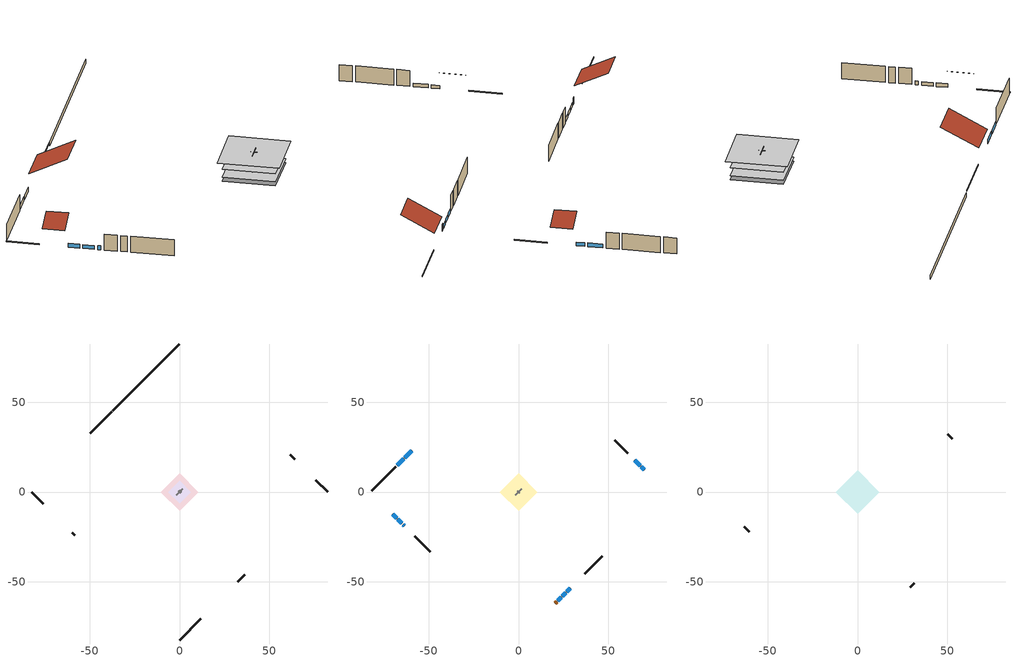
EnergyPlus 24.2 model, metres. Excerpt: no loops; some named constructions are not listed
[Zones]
air source heat pump airloop ret air zone
 floor adiabatic (AdiabaticConst): 0,0 0,1 1,1 1,0 z0
 wall adiabatic (AdiabaticConst): 0,1 0,0 1,0 1,1 0,1 z0:1
 ceiling adiabatic (AdiabaticConst): 1,0 1,1 0,1 0,0 z1
crawlspace - vented
 floor foundation (Slab2 construction): -10.47,0 0,10.47 10.47,0 0,-10.47 z-0.91
 wall outside (RimJoist1 construction): -37.86,44.57 -49.65,32.78 z0.3:0.61
 wall outside (RimJoist2 construction): 82.42,0 75.87,6.55 z0.3:0.61
 wall outside (RimJoist3 construction): 0,-82.42 11.79,-70.63 z0.3:0.61
 wall outside (RimJoist4 construction): -82.42,0 -75.87,-6.55 z0.3:0.61
 wall foundation (FoundationWall1 construction): 0,82.42 -37.2,45.22 z-0.91:0.3
garage
 floor foundation (Slab1 construction): -6.34,0 0,6.34 6.34,0 0,-6.34 z0
 wall outside (Wall1 construction): 64.19,18.23 61.61,20.82 z0.3:5.18
 wall outside (Wall12 construction): -59.72,-22.7 -58.43,-23.99 z0.3:5.18
 wall outside (Wall2 construction): 32.33,-50.09 36.21,-46.21 z0.3:5.18
 wall to conditioned space (Wall5 construction Reversed): 1.94,1.94 -1.94,-1.94 z0.3:5.18
 wall to conditioned space (Wall6 construction Reversed): -0.65,0.65 0.65,-0.65 z0.3:5.18
conditioned space
 floor to crawlspace - vented (Floor1 construction): -10.47,0 0,10.47 10.47,0 0,-10.47 z0.3
 floor to garage (Floor2 construction): -6.34,0 0,6.34 6.34,0 0,-6.34 z0.3
 floor adiabatic (AdiabaticFloorConstruction): -10.47,0 0,10.47 10.47,0 0,-10.47 z2.74
 wall outside (AdiabaticWallConstruction 1): 20.57,-61.86 21.21,-61.21 z0.3:2.34
 wall outside (AdiabaticWallConstruction): -59.48,22.95 -63.24,19.18 / -63.9,18.53 -67.66,14.76 / 26.92,-55.5 28.84,-53.59 / -64.29,-18.14 -63.65,-18.77 z0.3:1.49; -70.13,-12.3 -67.86,-14.56 / 67.8,14.62 64.85,17.57 / -67.21,-15.22 -64.94,-17.48 z0.3:1.4; 70.13,12.3 68.46,13.96 z0.3:1.34; 21.87,-60.55 23.69,-58.73 z0.3:1.43; 24.34,-58.08 26.27,-56.15 z0.3:1.52
 wall outside (Wall3 construction): -68.32,14.11 -81.77,0.66 z0.3:5.18
 wall outside (Wall4 construction): 60.95,21.47 53.48,28.94 z0.3:5.18
 wall outside (Wall7 construction): 36.87,-45.55 46.64,-35.79 z0.3:5.18
 wall outside (Wall8 construction): -57.77,-24.65 -49.16,-33.26 z0.3:5.18
 window (WindowConstruction): -59.48,22.95 -63.24,19.18 z0.3:1.49
 window (WindowConstruction 9): -70.13,-12.3 -67.86,-14.56 z0.3:1.4
 window (WindowConstruction 1): -63.9,18.53 -67.66,14.76 z0.3:1.49
 window (WindowConstruction 2): 70.13,12.3 68.46,13.96 z0.3:1.34
 window (WindowConstruction 3): 67.8,14.62 64.85,17.57 z0.3:1.4
 window (WindowConstruction 4): 21.87,-60.55 23.69,-58.74 z0.3:1.43
 window (WindowConstruction 5): 24.34,-58.08 26.27,-56.15 z0.3:1.52
 window (WindowConstruction 6): 26.93,-55.5 28.84,-53.59 z0.3:1.49
 window (WindowConstruction 7): -67.21,-15.22 -64.94,-17.48 z0.3:1.4
 window (WindowConstruction 8): -64.29,-18.14 -63.65,-18.77 z0.3:1.49
 door (Door): 20.57,-61.86 21.21,-61.21 z0.3:2.34
 ceiling adiabatic (AdiabaticFloorConstruction): 0,-10.47 10.47,0 0,10.47 -10.47,0 z2.74
attic - vented
 floor to conditioned space (Floor3 construction Reversed): -12.24,0 0,12.24 12.24,0 0,-12.24 z5.18
 wall outside (Wall10 construction): -62.99,-19.43 -60.38,-22.04 z0.3:5.18
 wall outside (Wall11 construction): 29.49,-52.93 31.68,-50.75 z0.3:5.18
 wall outside (Wall9 construction): 52.82,29.6 50.21,32.21 z0.3:5.18
 roof outside (Roof1 construction): -58.82,23.6,5.18 -51.2,15.99,10.57 -42.69,24.5,10.57 -50.3,32.12,5.18
 roof outside (Roof2 construction): 70.78,11.64,5.18 66.82,7.68,7.98 71.25,3.25,7.98 75.21,7.21,5.18
 roof outside (Roof3 construction): -70.78,-11.64,5.18 -66.82,-7.68,7.98 -71.25,-3.25,7.98 -75.21,-7.21,5.18
 roof outside (Roof4 construction): 19.91,-62.51,5.18 13.23,-55.84,9.9 5.77,-63.3,9.9 12.45,-69.98,5.18
[Material] Roughness=Rough; Thermal Absorptance=0.9
Name | Thickness {m} | Conductivity {W/m-K} | Density {kg/m3} | Specific Heat {J/kg-K} | Solar Absorptance | Visible Absorptance
ceiling loosefill ins | 0.254 | 0.0480833 | 16.02 | 1046.75 | 0.7 | 0.7
ceiling stud and cavity | 0.1397 | 0.104117 | 65.682 | 1177.47 | 0.7 | 0.7
floor covering | 0.0127 | 0.0433444 | 54.468 | 1339.84 | 0.6 | 0.6
floor rigid ins; wall rigid ins 1; wall rigid ins 2 | 0.051816 | 0.029427 | 32.04 | 1214.23 | 0.7 | 0.7
floor stud and cavity | 0.1397 | 0.0972396 | 92.3553 | 1139.71 | 0.7 | 0.7
gypsum board | 0.0127 | 0.160291 | 801 | 837.4 | 0.6 | 0.6
osb sheathing 0.5 in. 1 | 0.0127 | 0.115458 | 512.64 | 1214.23 | 0.7 | 0.7
osb sheathing 0.75 in. | 0.01905 | 0.115458 | 512.64 | 1214.23 | 0.7 | 0.7
wall stud and cavity 2 | 0.1397 | 0.181744 | 139.0536 | 1170.24 | 0.7 | 0.7
[Construction]
Floor1 construction Reversed: floor covering, osb sheathing 0.75 in., floor rigid ins, floor stud and cavity
Floor3 construction: ceiling loosefill ins, ceiling stud and cavity, gypsum board
Wall5 construction: wall rigid ins 1, osb sheathing 0.5 in. 1, wall stud and cavity 2, gypsum board
Wall6 construction: wall rigid ins 2, osb sheathing 0.5 in. 1, wall stud and cavity 2, gypsum board
[EnergyManagementSystem:Subroutine]
air_source_heat_pump_airloop_0_duct_subroutine: Set AH_MFR = air_source_heat_pump_airloop_AH_MFR / 1; If AH_MFR > 0; Set AH_Tout = air_source_heat_pump_airloop_AH_Tout; Set AH_Wout = air_source_heat_pump_airloop_AH_Wout; Set RA_T = air_source_heat_pump_airloop_RA_T; Set RA_W = air_source_heat_pump_airloop_Ra_W; Set Fan_RTF = air_source_heat_pump_airloop_Fan_RTF; Set DZ_T = air_source_heat_pump_airloop_0_DZ_T; Set DZ_W = air_source_heat_pump_airloop_0_DZ_W; Set AH_VFR = air_source_heat_pump_airloop_AH_VFR / 1; Set h_SA = (@HFnTdbW AH_Tout AH_Wout); Set h_RA = (@HFnTdbW RA_T RA_W); Set h_fg = (@HfgAirFnWTdb AH_Wout AH_Tout); Set h_DZ = (@HFnTdbW DZ_T DZ_W); Set air_cp = 1006.0; Set f_sup = 0.067; Set f_ret = 0.033; Set sup_lk_mfr = f_sup * AH_MFR; Set ret_lk_mfr = f_ret * AH_MFR; Set SupTotLkToCond = sup_lk_mfr*(h_RA - h_SA); Set SupLatLkToCond = sup_lk_mfr*h_fg*(RA_W-AH_Wout); Set SupSensLkToCond = SupTotLkToCond-SupLatLkToCond; Set supply_ua = 104.153; Set eTm = 0-((Fan_RTF/(AH_MFR*air_cp))*supply_ua); Set t_sup = DZ_T+((AH_Tout-DZ_T)*(@Exp eTm)); Set SupCondToCond = AH_MFR*air_cp*(t_sup-AH_Tout); Set SupCondToDZ = 0-SupCondToCond; Set return_ua = 31.577; Set eTm = 0-((Fan_RTF/(AH_MFR*air_cp))*return_ua); Set t_ret = DZ_T+((RA_T-DZ_T)*(@Exp eTm)); Set RetCondToRP = AH_MFR*air_cp*(t_ret-RA_T); Set RetCondToDZ = 0-RetCondToRP; Set RetLatLkToRP = 0; Set RetSensLkToRP = ret_lk_mfr*air_cp*(DZ_T-RA_T); Set SupTotLkToDZ = sup_lk_mfr*(h_SA-h_DZ); Set SupLatLkToDZ = sup_lk_mfr*h_fg*(AH_Wout-DZ_W); Set SupSensLkToDZ = SupTotLkToDZ-SupLatLkToDZ; Set FracOutsideToCond = 1.0; Set FracOutsideToDZ = 0.0; Set FracCondToOutside = 0.0; Set FracDZToOutside = 1.0; Set FracDZToCond = 0.0; Set FracCondToDZ = 0.0; Set lk_imbal_vfr = @ABS(f_sup - f_ret) * AH_VFR; Set ImbalLkCondToDZ = lk_imbal_vfr * FracCondToDZ; Set ImbalLkDZToCond = lk_imbal_vfr * FracDZToCond; Set ImbalLkOutsideToCond = lk_imbal_vfr * FracOutsideToCond; Set ImbalLkOutsideToDZ = lk_imbal_vfr * FracOutsideToDZ; Set ImbalLkCondToOutside = lk_imbal_vfr * FracCondToOutside; Set ImbalLkDZToOutside = lk_imbal_vfr * FracDZToOutside; Else; Set SupLatLkToCond = 0; Set SupSensLkToCond = 0; Set SupCondToCond = 0; Set RetCondToRP = 0; Set RetLatLkToRP = 0; Set RetSensLkToRP = 0; Set RetCondToDZ = 0; Set SupCondToDZ = 0; Set SupLatLkToDZ = 0; Set SupSensLkToDZ = 0; Set ImbalLkCondToDZ = 0; Set ImbalLkDZToCond = 0; Set ImbalLkOutsideToCond = 0; Set ImbalLkOutsideToDZ = 0; Set ImbalLkCondToOutside = 0; Set ImbalLkDZToOutside = 0; EndIf; Set air_source_heat_pump_airloop_0_SupLatLkToCond = SupLatLkToCond; Set air_source_heat_pump_airloop_0_SupSensLkToCond = SupSensLkToCond; Set air_source_heat_pump_airloop_0_SupCondToLv = SupCondToCond; Set air_source_heat_pump_airloop_0_RetCondToRP = RetCondToRP; Set air_source_heat_pump_airloop_0_RetLatLkToRP = RetLatLkToRP; Set air_source_heat_pump_airloop_0_RetSensLkToRP = RetSensLkToRP; Set air_source_heat_pump_airloop_0_RetCondToDZ = RetCondToDZ; Set air_source_heat_pump_airloop_0_SupCondToDZ = SupCondToDZ; Set air_source_heat_pump_airloop_0_SupLatLkToDZ = SupLatLkToDZ; Set air_source_heat_pump_airloop_0_SupSensLkToDZ = SupSensLkToDZ; Set air_source_heat_pump_airloop_0_ZoneMixCondToDZ = ImbalLkCondToDZ; Set air_source_heat_pump_airloop_0_ZoneMixDZToCond = ImbalLkDZToCond; Set air_source_heat_pump_airloop_0_DuctImbalLkSupFanEquivCond = ImbalLkCondToOutside; Set air_source_heat_pump_airloop_0_DuctImbalLkExhFanEquivCond = ImbalLkOutsideToCond; Set air_source_heat_pump_airloop_0_DuctImbalLkSupFanEquivDZ = ImbalLkDZToOutside; Set air_source_heat_pump_airloop_0_DuctImbalLkExhFanEquivDZ = ImbalLkOutsideToDZ
[EnergyManagementSystem:OutputVariable] Update Frequency=ZoneTimestep
Name | EMS Variable | Type of Data in Variable | EMS Program or Subroutine | Units
loads_htg_ceilings_annual_outvar; loads_htg_ceilings_timeseries_outvar | loads_htg_ceilings | Summed | component_loads_program | J
loads_htg_walls_annual_outvar; loads_htg_walls_timeseries_outvar | loads_htg_walls | Summed | component_loads_program | J
loads_htg_rim_joists_annual_outvar; loads_htg_rim_joists_timeseries_outvar | loads_htg_rim_joists | Summed | component_loads_program | J
loads_htg_foundation_walls_annual_outvar; loads_htg_foundation_walls_timeseries_outvar | loads_htg_foundation_walls | Summed | component_loads_program | J
loads_htg_doors_annual_outvar; loads_htg_doors_timeseries_outvar | loads_htg_doors | Summed | component_loads_program | J
loads_htg_windows_conduction_annual_outvar; loads_htg_windows_conduction_timeseries_outvar | loads_htg_windows_conduction | Summed | component_loads_program | J
loads_htg_windows_solar_annual_outvar; loads_htg_windows_solar_timeseries_outvar | loads_htg_windows_solar | Summed | component_loads_program | J
loads_htg_skylights_conduction_annual_outvar; loads_htg_skylights_conduction_timeseries_outvar | loads_htg_skylights_conduction | Summed | component_loads_program | J
loads_htg_skylights_solar_annual_outvar; loads_htg_skylights_solar_timeseries_outvar | loads_htg_skylights_solar | Summed | component_loads_program | J
loads_htg_floors_annual_outvar; loads_htg_floors_timeseries_outvar | loads_htg_floors | Summed | component_loads_program | J
loads_htg_slabs_annual_outvar; loads_htg_slabs_timeseries_outvar | loads_htg_slabs | Summed | component_loads_program | J
loads_htg_internal_mass_annual_outvar; loads_htg_internal_mass_timeseries_outvar | loads_htg_internal_mass | Summed | component_loads_program | J
loads_htg_infil_annual_outvar; loads_htg_infil_timeseries_outvar | loads_htg_infil | Summed | component_loads_program | J
loads_htg_natvent_annual_outvar; loads_htg_natvent_timeseries_outvar | loads_htg_natvent | Summed | component_loads_program | J
loads_htg_mechvent_annual_outvar; loads_htg_mechvent_timeseries_outvar | loads_htg_mechvent | Summed | component_loads_program | J
loads_htg_whf_annual_outvar; loads_htg_whf_timeseries_outvar | loads_htg_whf | Summed | component_loads_program | J
loads_htg_ducts_annual_outvar; loads_htg_ducts_timeseries_outvar | loads_htg_ducts | Summed | component_loads_program | J
loads_htg_intgains_annual_outvar; loads_htg_intgains_timeseries_outvar | loads_htg_intgains | Summed | component_loads_program | J
loads_htg_lighting_annual_outvar; loads_htg_lighting_timeseries_outvar | loads_htg_lighting | Summed | component_loads_program | J
loads_clg_roofs_annual_outvar; loads_clg_roofs_timeseries_outvar | loads_clg_roofs | Summed | component_loads_program | J
loads_clg_ceilings_annual_outvar; loads_clg_ceilings_timeseries_outvar | loads_clg_ceilings | Summed | component_loads_program | J
loads_clg_walls_annual_outvar; loads_clg_walls_timeseries_outvar | loads_clg_walls | Summed | component_loads_program | J
loads_clg_rim_joists_annual_outvar; loads_clg_rim_joists_timeseries_outvar | loads_clg_rim_joists | Summed | component_loads_program | J
loads_clg_foundation_walls_annual_outvar; loads_clg_foundation_walls_timeseries_outvar | loads_clg_foundation_walls | Summed | component_loads_program | J
loads_clg_doors_annual_outvar; loads_clg_doors_timeseries_outvar | loads_clg_doors | Summed | component_loads_program | J
loads_clg_windows_conduction_annual_outvar; loads_clg_windows_conduction_timeseries_outvar | loads_clg_windows_conduction | Summed | component_loads_program | J
loads_clg_windows_solar_annual_outvar; loads_clg_windows_solar_timeseries_outvar | loads_clg_windows_solar | Summed | component_loads_program | J
loads_clg_skylights_conduction_annual_outvar; loads_clg_skylights_conduction_timeseries_outvar | loads_clg_skylights_conduction | Summed | component_loads_program | J
loads_clg_skylights_solar_annual_outvar; loads_clg_skylights_solar_timeseries_outvar | loads_clg_skylights_solar | Summed | component_loads_program | J
loads_clg_floors_annual_outvar; loads_clg_floors_timeseries_outvar | loads_clg_floors | Summed | component_loads_program | J
loads_clg_slabs_annual_outvar; loads_clg_slabs_timeseries_outvar | loads_clg_slabs | Summed | component_loads_program | J
loads_clg_internal_mass_annual_outvar; loads_clg_internal_mass_timeseries_outvar | loads_clg_internal_mass | Summed | component_loads_program | J
loads_clg_infil_annual_outvar; loads_clg_infil_timeseries_outvar | loads_clg_infil | Summed | component_loads_program | J
loads_clg_natvent_annual_outvar; loads_clg_natvent_timeseries_outvar | loads_clg_natvent | Summed | component_loads_program | J
loads_clg_mechvent_annual_outvar; loads_clg_mechvent_timeseries_outvar | loads_clg_mechvent | Summed | component_loads_program | J
loads_clg_whf_annual_outvar; loads_clg_whf_timeseries_outvar | loads_clg_whf | Summed | component_loads_program | J
loads_clg_ducts_annual_outvar; loads_clg_ducts_timeseries_outvar | loads_clg_ducts | Summed | component_loads_program | J
loads_clg_intgains_annual_outvar; loads_clg_intgains_timeseries_outvar | loads_clg_intgains | Summed | component_loads_program | J
loads_clg_lighting_annual_outvar; loads_clg_lighting_timeseries_outvar | loads_clg_lighting | Summed | component_loads_program | J
loads_htg_tot_annual_outvar; loads_htg_tot_timeseries_outvar | loads_htg_tot | Summed | total_loads_program | J
loads_clg_tot_annual_outvar; loads_clg_tot_timeseries_outvar | loads_clg_tot | Summed | total_loads_program | J
total_infil_flow_rate_timeseries_outvar | total_infil_flow_rate | Averaged | total_airflows_program | m^3/s
total_mechvent_flow_rate_timeseries_outvar | total_mechvent_flow_rate | Averaged | total_airflows_program | m^3/s
total_natvent_flow_rate_timeseries_outvar | total_natvent_flow_rate | Averaged | total_airflows_program | m^3/s
total_whf_flow_rate_timeseries_outvar | total_whf_flow_rate | Averaged | total_airflows_program | m^3/s
[Schedule:Day:Interval]
cooling season schedule day; cooling season schedule day 2; cooling season schedule default day; hvac availability schedule day; hvac availability schedule day 1; natural vent schedule default day: No, 24:00, 0
cooling season schedule day 1; hvac availability schedule default day; natural vent schedule day: No, 24:00, 1
[Schedule:Week:Daily]
cooling season schedule Week Rule - Jan1-May26: cooling season schedule day, cooling season schedule day, cooling season schedule day, cooling season schedule day, cooling season schedule day, cooling season schedule day, cooling season schedule day, cooling season schedule default day, cooling season schedule default day, cooling season schedule default day, cooling season schedule default day, cooling season schedule default day
cooling season schedule Week Rule - May27-Jun2: cooling season schedule day, cooling season schedule day, cooling season schedule day, cooling season schedule day, cooling season schedule day, cooling season schedule day 1, cooling season schedule day 1, cooling season schedule default day, cooling season schedule default day, cooling season schedule default day, cooling season schedule default day, cooling season schedule default day
cooling season schedule Week Rule - Jun3-Sep29: cooling season schedule day 1, cooling season schedule day 1, cooling season schedule day 1, cooling season schedule day 1, cooling season schedule day 1, cooling season schedule day 1, cooling season schedule day 1, cooling season schedule default day, cooling season schedule default day, cooling season schedule default day, cooling season schedule default day, cooling season schedule default day
cooling season schedule Week Rule - Sep30-Oct6: cooling season schedule day 1, cooling season schedule day 2, cooling season schedule day 2, cooling season schedule day 2, cooling season schedule day 2, cooling season schedule day 2, cooling season schedule day 2, cooling season schedule default day, cooling season schedule default day, cooling season schedule default day, cooling season schedule default day, cooling season schedule default day
cooling season schedule Week Rule - Oct7-Dec31: cooling season schedule day 2, cooling season schedule day 2, cooling season schedule day 2, cooling season schedule day 2, cooling season schedule day 2, cooling season schedule day 2, cooling season schedule day 2, cooling season schedule default day, cooling season schedule default day, cooling season schedule default day, cooling season schedule default day, cooling season schedule default day
hvac availability schedule Week Rule - Jan1-Jul21; hvac availability schedule Week Rule - Aug5-Oct20; hvac availability schedule Week Rule - Nov4-Dec31: hvac availability schedule default day, hvac availability schedule default day, hvac availability schedule default day, hvac availability schedule default day, hvac availability schedule default day, hvac availability schedule default day, hvac availability schedule default day, hvac availability schedule default day, hvac availability schedule default day, hvac availability schedule default day, hvac availability schedule default day, hvac availability schedule default day
hvac availability schedule Week Rule - Jul22-Jul28: hvac availability schedule default day, hvac availability schedule default day, hvac availability schedule default day, hvac availability schedule default day, hvac availability schedule day 1, hvac availability schedule day 1, hvac availability schedule day 1, hvac availability schedule default day, hvac availability schedule default day, hvac availability schedule default day, hvac availability schedule default day, hvac availability schedule default day
hvac availability schedule Week Rule - Jul29-Aug4: hvac availability schedule day 1, hvac availability schedule day 1, hvac availability schedule day 1, hvac availability schedule day 1, hvac availability schedule default day, hvac availability schedule default day, hvac availability schedule default day, hvac availability schedule default day, hvac availability schedule default day, hvac availability schedule default day, hvac availability schedule default day, hvac availability schedule default day
hvac availability schedule Week Rule - Oct21-Oct27: hvac availability schedule default day, hvac availability schedule default day, hvac availability schedule default day, hvac availability schedule default day, hvac availability schedule default day, hvac availability schedule day, hvac availability schedule day, hvac availability schedule default day, hvac availability schedule default day, hvac availability schedule default day, hvac availability schedule default day, hvac availability schedule default day
hvac availability schedule Week Rule - Oct28-Nov3: hvac availability schedule day, hvac availability schedule default day, hvac availability schedule default day, hvac availability schedule default day, hvac availability schedule default day, hvac availability schedule default day, hvac availability schedule default day, hvac availability schedule default day, hvac availability schedule default day, hvac availability schedule default day, hvac availability schedule default day, hvac availability schedule default day
natural vent schedule Week Rule - Jan1-Jan6: natural vent schedule day, natural vent schedule day, natural vent schedule default day, natural vent schedule day, natural vent schedule default day, natural vent schedule day, natural vent schedule default day, natural vent schedule default day, natural vent schedule default day, natural vent schedule default day, natural vent schedule default day, natural vent schedule default day
natural vent schedule Week Rule - Jan7-Dec31: natural vent schedule default day, natural vent schedule day, natural vent schedule default day, natural vent schedule day, natural vent schedule default day, natural vent schedule day, natural vent schedule default day, natural vent schedule default day, natural vent schedule default day, natural vent schedule default day, natural vent schedule default day, natural vent schedule default day
[Schedule:Year]
cooling season schedule: cooling season schedule Week Rule - Jan1-May26, 1, 1, 5, 26, cooling season schedule Week Rule - May27-Jun2, 5, 27, 6, 2, cooling season schedule Week Rule - Jun3-Sep29, 6, 3, 9, 29, cooling season schedule Week Rule - Sep30-Oct6, 9, 30, 10, 6, cooling season schedule Week Rule - Oct7-Dec31, 10, 7, 12, 31
hvac availability schedule: hvac availability schedule Week Rule - Jan1-Jul21, 1, 1, 7, 21, hvac availability schedule Week Rule - Jul22-Jul28, 7, 22, 7, 28, hvac availability schedule Week Rule - Jul29-Aug4, 7, 29, 8, 4, hvac availability schedule Week Rule - Aug5-Oct20, 8, 5, 10, 20, hvac availability schedule Week Rule - Oct21-Oct27, 10, 21, 10, 27, hvac availability schedule Week Rule - Oct28-Nov3, 10, 28, 11, 3, hvac availability schedule Week Rule - Nov4-Dec31, 11, 4, 12, 31
natural vent schedule: natural vent schedule Week Rule - Jan1-Jan6, 1, 1, 1, 6, natural vent schedule Week Rule - Jan7-Dec31, 1, 7, 12, 31
